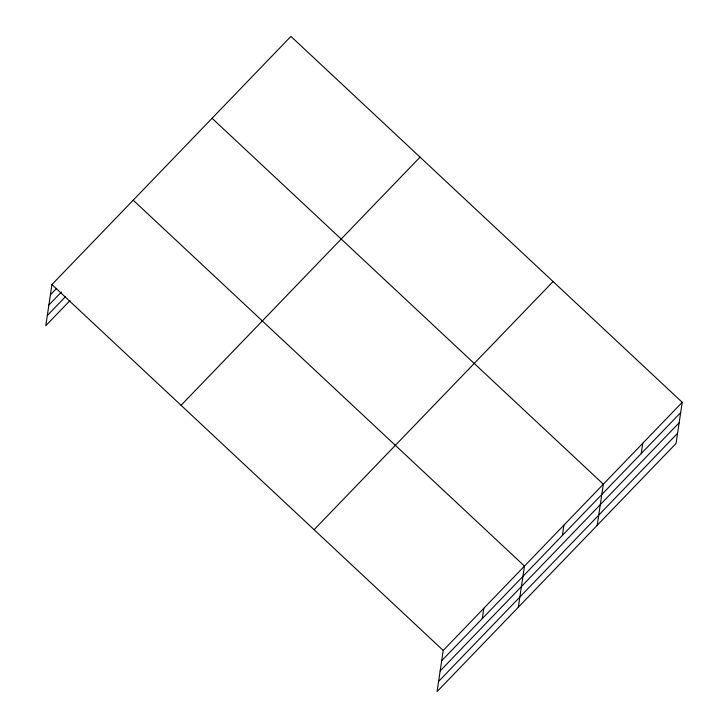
<?xml version="1.0" encoding="UTF-8"?>
<svg xmlns="http://www.w3.org/2000/svg" width="728" height="728" viewBox="0 0 728 728"><rect width="100%" height="100%" fill="white"/><g stroke="black" fill="none" stroke-linecap="round" stroke-linejoin="round"><path stroke-width="1.09" d="M682.209 402.302L443.225 650.459L437.073 691.6L676.057 443.443L682.209 402.302L290.927 36.4L51.943 284.557L45.791 325.698L70.015 300.546M482.309 618.572L483.847 608.271M518.327 607.225L524.479 566.093L133.197 200.182M562.371 535.435L563.909 525.143M597.197 525.334L603.339 484.193L212.066 118.291M641.231 453.544L642.779 443.252M50.405 294.849L56.657 288.361M48.885 305.032L61.38 292.046M47.311 315.515L65.283 296.86M181.063 405.305L420.047 157.148M314.096 529.711L553.089 281.554M441.678 660.76L680.671 412.603M440.158 670.934L679.151 422.777M438.593 681.417L677.577 433.269M51.943 284.557L443.225 650.459"/></g></svg>
